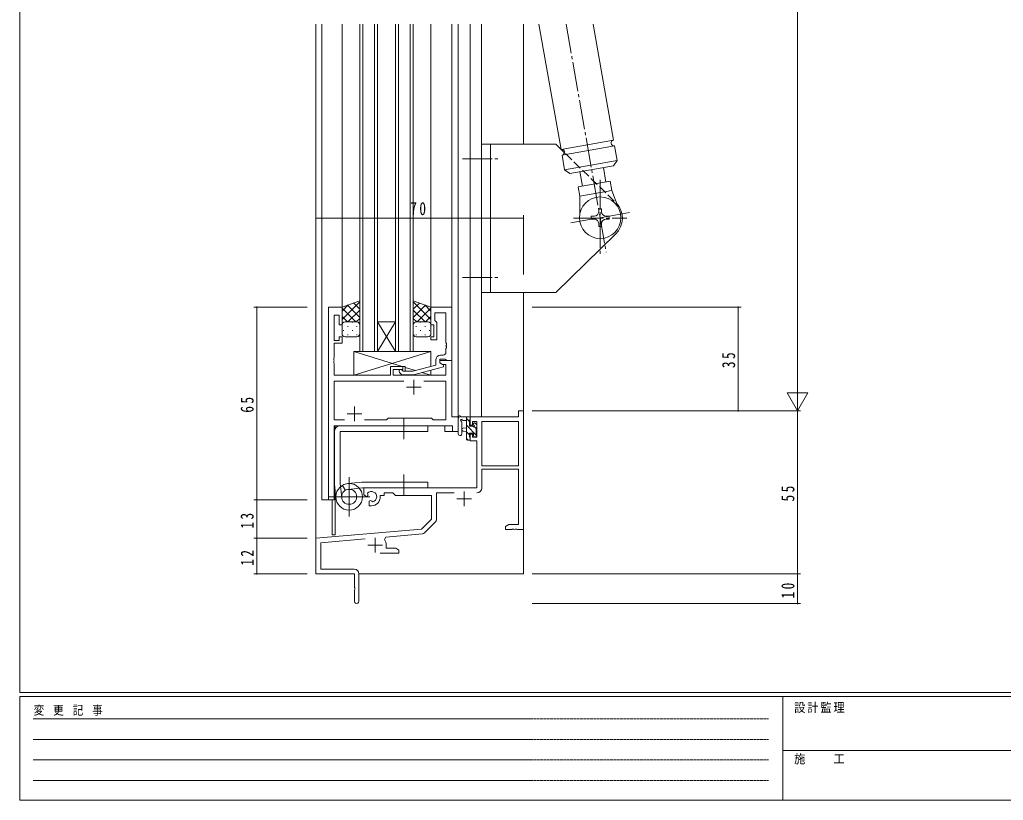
# Model space of a CAD drawing. Units: millimetres on the paper. Extents: x -397 to 397, y -282 to 282.
# Drawn here: x -393.9 to -61.9, y -282.1 to -18.7 of the extents above; entities that cross this region are included whole.
import ezdxf

# ---------------------------------------------------------------- set-up
doc = ezdxf.new("R2010")
doc.units = ezdxf.units.MM
for name, pattern in [('USER1', [0.375, 0.25, -0.125]), ('USER2', [13, 10, -1, 1, -1]), ('USER4', [4, 3, -1])]:
    doc.linetypes.add(name, pattern=pattern)
for name, color, linetype, lineweight in [('0-1_YKK_ZWAK', 7, 'Continuous', 18), ('0-3_YKK_11', 7, 'Continuous', 18), ('0-4_YKK_12', 2, 'Continuous', 18), ('0-5_YKK_13', 4, 'Continuous', 18), ('0-6_YKK_D', 6, 'Continuous', 18)]:
    doc.layers.add(name, color=color, linetype=linetype, lineweight=lineweight)
doc.styles.add('ＭＳ ゴシック', font='')
doc.styles.get('ＭＳ ゴシック').set_extended_font_data('MS Gothic')

msp = doc.modelspace()

# ---------------------------------------------------------------- linework, layer by layer
at = {"layer": '0-1_YKK_ZWAK'}
for p, q in [((-393.908, -245.7), (-393.908, 279.3)), ((376.092, -245.7), (-393.908, -245.7)), ((-393.908, -282.1), (-393.908, -247.1)), ((338.292, -247.1), (-393.908, -247.1)), ((-136.308, -247.1), (-136.308, -282.1)), ((-136.308, -265.299), (-7.508, -265.299)), ((-393.908, -282.1), (338.292, -282.1))]:
    msp.add_line(p, q, dxfattribs=at)
at = {"layer": '0-1_YKK_ZWAK', "linetype": 'USER1'}
for p, q in [((-389.31, -254.612), (-141.117, -254.612)), ((-389.31, -261.541), (-141.117, -261.541)), ((-389.31, -268.47), (-141.117, -268.47)), ((-389.31, -275.398), (-141.117, -275.398))]:
    msp.add_line(p, q, dxfattribs=at)
at = {"layer": '0-3_YKK_11'}
for p, q in [((-285.108, -115.7), (-289.708, -115.7)), ((-289.708, -115.7), (-289.708, -180.7)), ((-285.108, -121.7), (-285.108, -115.7)), ((-248.108, -115.7), (-255.108, -115.7)), ((-255.108, -115.7), (-255.108, -121.7)), ((-248.108, -133.7), (-248.108, -115.7)), ((-287.778, -118.4), (-286.108, -118.4)), ((-287.778, -126.9), (-287.778, -118.4)), ((-286.108, -118.4), (-286.108, -121.7)), ((-253.808, -117.63), (-250.038, -117.63)), ((-253.808, -120.2), (-253.808, -117.63)), ((-250.038, -117.63), (-250.038, -127.742)), ((-286.108, -121.7), (-285.108, -121.7)), ((-255.108, -121.7), (-254.108, -121.7)), ((-254.108, -121.7), (-254.108, -125.7)), ((-253.608, -120.4), (-253.808, -120.2)), ((-253.108, -120.9), (-253.608, -120.4)), ((-253.108, -126.7), (-253.108, -120.9)), ((-286.108, -125.7), (-286.108, -126.9)), ((-285.108, -125.7), (-286.108, -125.7)), ((-285.108, -127.9), (-285.108, -125.7)), ((-255.108, -125.7), (-255.108, -126.7)), ((-254.108, -125.7), (-255.108, -125.7)), ((-286.108, -126.9), (-287.778, -126.9)), ((-287.778, -132.742), (-287.778, -127.9)), ((-287.778, -127.9), (-285.108, -127.9)), ((-255.108, -126.7), (-253.108, -126.7)), ((-250.038, -127.742), (-249.918, -127.925)), ((-249.918, -128.475), (-250.038, -128.658)), ((-250.038, -128.658), (-250.038, -128.742)), ((-250.038, -128.742), (-249.918, -128.925)), ((-249.918, -127.925), (-249.918, -128.475)), ((-249.918, -128.925), (-249.918, -129.475)), ((-287.898, -132.925), (-287.778, -132.742)), ((-251.038, -131.9), (-251.908, -131.9)), ((-249.918, -129.475), (-250.038, -129.658)), ((-250.038, -129.658), (-250.038, -130.9)), ((-287.898, -133.475), (-287.898, -132.925)), ((-287.778, -133.658), (-287.898, -133.475)), ((-287.898, -133.925), (-287.778, -133.742)), ((-287.898, -134.475), (-287.898, -133.925)), ((-287.778, -134.658), (-287.898, -134.475)), ((-287.778, -133.742), (-287.778, -133.658)), ((-287.778, -138.7), (-287.778, -134.658)), ((-264.608, -135.7), (-268.808, -135.7)), ((-268.808, -135.7), (-268.808, -138.7)), ((-264.608, -136.7), (-264.608, -135.7)), ((-253.408, -135.22), (-261.17, -137.3)), ((-261.012, -138.5), (-250.908, -135.793)), ((-253.408, -133.4), (-253.408, -135.22)), ((-252.108, -133.2), (-250.308, -133.2)), ((-252.108, -134.5), (-252.108, -133.2)), ((-252.108, -133.7), (-252.108, -134.5)), ((-248.108, -133.7), (-252.108, -133.7)), ((-250.908, -135.193), (-252.108, -134.5)), ((-252.108, -134.5), (-251.242, -135)), ((-251.242, -135), (-250.038, -135)), ((-250.908, -135.793), (-250.908, -135.193)), ((-250.308, -133.2), (-250.108, -133.4)), ((-250.108, -133.4), (-249.808, -133.7)), ((-250.038, -135), (-250.038, -138.7)), ((-249.808, -133.7), (-248.108, -133.7)), ((-248.108, -152.7), (-248.108, -133.7)), ((-268.808, -138.7), (-287.778, -138.7)), ((-267.808, -136.7), (-264.608, -136.7)), ((-267.808, -138.7), (-267.808, -136.7)), ((-250.038, -138.7), (-267.808, -138.7)), ((-265.732, -137.724), (-264.957, -138.5)), ((-264.957, -138.5), (-261.012, -138.5)), ((-264.46, -137.3), (-264.884, -136.876)), ((-261.17, -137.3), (-264.46, -137.3)), ((-287.778, -140.63), (-287.778, -153.77)), ((-264.259, -140.63), (-287.778, -140.63)), ((-264.259, -140.63), (-287.778, -140.63)), ((-263.408, -142.7), (-258.408, -142.7)), ((-260.908, -140.2), (-260.908, -145.2)), ((-250.038, -140.63), (-257.558, -140.63)), ((-250.038, -153.77), (-250.038, -140.63)), ((-280.908, -149.2), (-280.908, -154.2)), ((-283.408, -151.7), (-278.408, -151.7)), ((-245.908, -152.7), (-248.108, -152.7)), ((-245.908, -157.7), (-245.908, -152.7)), ((-225.538, -152.7), (-241.908, -152.7)), ((-241.908, -152.7), (-241.908, -155.5)), ((-223.908, -150.7), (-225.538, -150.7)), ((-225.538, -150.7), (-225.538, -152.7)), ((-223.908, -190.7), (-223.908, -150.7)), ((-287.778, -153.77), (-284.259, -153.77)), ((-287.778, -180.7), (-287.778, -155.7)), ((-287.778, -155.7), (-247.838, -155.7)), ((-277.558, -153.77), (-270.078, -153.77)), ((-270.078, -153.77), (-269.508, -153.2)), ((-269.508, -153.2), (-254.908, -153.2)), ((-254.908, -153.2), (-254.338, -153.77)), ((-254.338, -153.77), (-250.038, -153.77)), ((-247.838, -155.7), (-247.838, -157.7)), ((-241.908, -155.5), (-241.108, -155.5)), ((-241.108, -154.33), (-239.608, -154.33)), ((-241.108, -155.5), (-241.108, -154.33)), ((-239.608, -154.33), (-239.608, -159.6)), ((-225.538, -154.33), (-237.978, -154.33)), ((-237.978, -154.33), (-237.978, -169.2)), ((-237.978, -154.33), (-237.978, -169.2)), ((-225.538, -169.2), (-225.538, -154.33)), ((-247.838, -157.7), (-245.908, -157.7)), ((-241.908, -158.5), (-241.908, -160.8)), ((-241.108, -158.5), (-241.908, -158.5)), ((-241.108, -159.6), (-241.108, -158.5)), ((-241.908, -160.8), (-239.608, -160.8)), ((-239.608, -159.6), (-241.108, -159.6)), ((-239.608, -160.8), (-239.608, -176.7)), ((-237.978, -169.2), (-225.538, -169.2)), ((-237.978, -170.4), (-225.538, -170.4)), ((-237.978, -176.73), (-237.978, -170.4)), ((-225.538, -170.4), (-225.538, -189.07)), ((-277.708, -176.7), (-277.708, -179.065)), ((-239.608, -176.7), (-277.708, -176.7)), ((-277.708, -179.065), (-276.808, -179.585)), ((-276.435, -178.878), (-276.473, -178.419)), ((-276.458, -179.382), (-276.435, -178.878)), ((-272.208, -179.2), (-270.908, -179.2)), ((-272.208, -179.7), (-272.208, -179.2)), ((-270.908, -178.33), (-267.978, -178.33)), ((-270.908, -179.2), (-270.908, -178.33)), ((-267.978, -178.33), (-267.108, -179.2)), ((-267.108, -179.2), (-254.908, -179.2)), ((-254.908, -179.2), (-254.908, -187.2)), ((-253.278, -178.33), (-247.259, -178.33)), ((-253.278, -187.461), (-253.278, -178.33)), ((-243.908, -177.9), (-243.908, -182.9)), ((-289.708, -180.7), (-287.778, -180.7)), ((-276.808, -179.585), (-276.458, -179.382)), ((-275.558, -180.941), (-275.908, -181.143)), ((-275.908, -181.143), (-275.908, -182.7)), ((-275.109, -181.174), (-275.558, -180.941)), ((-274.731, -181.436), (-275.109, -181.174)), ((-246.408, -180.4), (-241.408, -180.4)), ((-275.908, -182.7), (-275.208, -182.7)), ((-254.908, -187.2), (-258.292, -190.584)), ((-257.302, -191.899), (-253.571, -188.168)), ((-228.817, -189.07), (-229.908, -189.7)), ((-225.538, -189.07), (-228.817, -189.07)), ((-258.292, -190.584), (-293.908, -193.7)), ((-270.389, -193.279), (-257.922, -192.188)), ((-229.908, -189.7), (-229.908, -190.7)), ((-229.908, -190.7), (-227.866, -190.7)), ((-227.866, -190.7), (-227.683, -190.58)), ((-227.683, -190.58), (-227.133, -190.58)), ((-227.133, -190.58), (-226.95, -190.7)), ((-226.95, -190.7), (-226.866, -190.7)), ((-226.866, -190.7), (-226.683, -190.58)), ((-226.683, -190.58), (-226.133, -190.58)), ((-226.133, -190.58), (-225.95, -190.7)), ((-225.95, -190.7), (-223.908, -190.7)), ((-293.908, -193.7), (-293.908, -205.7)), ((-292.278, -195.194), (-277.278, -193.881)), ((-292.278, -204.07), (-292.278, -195.194)), ((-273.908, -193.5), (-273.908, -198.5)), ((-270.769, -194.041), (-270.389, -193.279)), ((-276.408, -196), (-271.408, -196)), ((-272.258, -198.7), (-265.908, -198.7)), ((-270.208, -197.07), (-270.208, -196)), ((-266.999, -197.07), (-270.208, -197.07)), ((-265.908, -197.7), (-266.999, -197.07)), ((-265.908, -198.7), (-265.908, -197.7)), ((-293.908, -205.7), (-280.908, -205.7)), ((-281.008, -204.07), (-292.278, -204.07)), ((-280.908, -205.7), (-280.908, -210.242)), ((-279.408, -214.95), (-279.408, -205.67)), ((-280.908, -210.242), (-280.788, -210.425)), ((-280.788, -210.975), (-280.908, -211.158)), ((-280.908, -211.158), (-280.908, -214.95)), ((-280.788, -210.425), (-280.788, -210.975))]:
    msp.add_line(p, q, dxfattribs=at)
for centre, radius, start, end in [((-251.908, -133.4), 1.5, 90.00001, 179.99999), ((-251.038, -130.9), 1, 270.00001, 359.99999), ((-265.308, -137.3), 0.6, 44.99999, 225.00001), ((-275.208, -179.7), 1.8, 285.36688, 134.63312), ((-239.578, -176.73), 1.6, 270.00001, 359.99999), ((-275.208, -179.7), 3, 270.00001, 359.99999), ((-254.278, -187.461), 1, 315, 359.99999), ((-258.009, -191.192), 1, 275, 315.00002), ((-273.908, -196), 3.7, 0, 31.96331), ((-281.008, -205.67), 1.6, 0.00001, 89.99999), ((-280.158, -214.95), 0.75, 179.99999, 0.00001)]:
    msp.add_arc(centre, radius, start, end, dxfattribs=at)
at = {"layer": '0-4_YKK_12'}
for p, q in [((-293.908, -20.2), (-293.908, -205.7)), ((-291.908, -20.2), (-291.908, -180.7)), ((-285.108, -115.7), (-285.108, -20.2)), ((-279.108, -20.2), (-279.108, -130.7)), ((-278.108, -130.7), (-278.108, -20.2)), ((-274.108, -20.2), (-274.108, -130.7)), ((-273.108, -130.7), (-273.108, -20.2)), ((-267.108, -20.2), (-267.108, -130.7)), ((-266.108, -130.7), (-266.108, -20.2)), ((-262.108, -20.2), (-262.108, -130.7)), ((-261.108, -130.7), (-261.108, -20.2)), ((-255.108, -115.7), (-255.108, -20.2)), ((-248.108, -116), (-248.108, -20.2)), ((-245.908, -157.7), (-245.908, -20.2)), ((-241.908, -20.2), (-241.908, -152.7)), ((-238.008, -20.2), (-238.008, -152.7)), ((-223.908, -20.2), (-223.908, -60.7)), ((-223.908, -110.7), (-223.908, -205.7)), ((-285.108, -115.7), (-289.708, -115.7)), ((-289.708, -180.7), (-289.708, -115.7)), ((-273.108, -120.7), (-267.108, -120.7)), ((-267.108, -130.7), (-273.108, -120.7)), ((-273.108, -130.7), (-267.108, -120.7)), ((-279.108, -130.7), (-273.108, -130.7)), ((-273.108, -130.7), (-267.108, -130.7)), ((-267.108, -130.7), (-261.108, -130.7)), ((-248.408, -133.7), (-248.108, -133.7)), ((-248.108, -133.7), (-248.108, -152.699)), ((-248.108, -152.699), (-245.908, -152.699)), ((-238.008, -152.7), (-241.908, -152.7)), ((-287.708, -180.7), (-287.708, -155.7)), ((-287.708, -155.7), (-250.408, -155.7)), ((-287.408, -155.7), (-287.408, -156.646)), ((-250.408, -157.7), (-250.408, -155.7)), ((-250.408, -157.7), (-245.908, -157.7)), ((-287.408, -178.088), (-287.408, -192.5)), ((-291.908, -180.7), (-287.708, -180.7)), ((-288.408, -180.7), (-288.408, -192.5)), ((-287.408, -192.5), (-288.408, -192.5)), ((-293.908, -205.7), (-281.208, -205.7)), ((-293.608, -205.7), (-293.908, -205.7)), ((-279.408, -205.7), (-223.908, -205.7))]:
    msp.add_line(p, q, dxfattribs=at)
at = {"layer": '0-5_YKK_13'}
for p, q in [((-218.663, -20.2), (-211.213, -62.453)), ((-200.385, -20.2), (-193.486, -59.328)), ((-193.486, -59.328), (-211.213, -62.453)), ((-213.008, -60.7), (-238.008, -60.7)), ((-238.008, -60.7), (-238.008, -110.7)), ((-235.008, -60.7), (-235.008, -110.7)), ((-210.04, -63.584), (-213.008, -60.7)), ((-193.139, -61.297), (-210.865, -64.423)), ((-193.139, -61.297), (-192.271, -66.221)), ((-210.865, -64.423), (-209.997, -69.347)), ((-192.271, -66.221), (-209.997, -69.347)), ((-193.487, -67.959), (-192.271, -66.221)), ((-208.26, -70.564), (-209.997, -69.347)), ((-193.487, -67.959), (-208.26, -70.564)), ((-196.934, -68.567), (-196.066, -73.491)), ((-204.813, -69.956), (-203.944, -74.88)), ((-194.589, -73.23), (-205.422, -75.14)), ((-204.866, -78.292), (-205.422, -75.14)), ((-194.033, -76.382), (-194.589, -73.23)), ((-204.866, -78.292), (-204.891, -84.236)), ((-194.033, -76.382), (-204.866, -78.292)), ((-191.976, -81.959), (-194.033, -76.382)), ((-198.508, -82.511), (-197.508, -82.511)), ((-198.508, -82.511), (-198.508, -83.511)), ((-197.508, -82.511), (-197.508, -83.511)), ((-201.008, -85.011), (-201.008, -86.011)), ((-201.008, -85.011), (-200.008, -85.011)), ((-201.008, -86.011), (-200.008, -86.011)), ((-196.008, -85.011), (-195.008, -85.011)), ((-196.008, -86.011), (-195.008, -86.011)), ((-195.008, -85.011), (-195.008, -86.011)), ((-197.508, -87.511), (-197.508, -88.511)), ((-192.786, -91.083), (-213.008, -110.7)), ((-238.008, -110.7), (-213.008, -110.7)), ((-279.108, -113.557), (-285.108, -115.7)), ((-279.108, -113.852), (-285.108, -119.852)), ((-283.049, -114.964), (-285.108, -117.024)), ((-285.108, -115.7), (-285.108, -121.7)), ((-285.108, -116.041), (-280.449, -120.7)), ((-283.275, -115.045), (-279.108, -119.213)), ((-281.191, -114.301), (-279.108, -116.384)), ((-279.108, -121.7), (-279.108, -113.557)), ((-261.108, -113.557), (-255.108, -115.7)), ((-261.108, -121.7), (-261.108, -113.557)), ((-261.108, -113.852), (-255.108, -119.852)), ((-259.025, -114.301), (-261.108, -116.384)), ((-256.941, -115.045), (-261.108, -119.213)), ((-255.108, -116.041), (-259.767, -120.7)), ((-257.168, -114.964), (-255.108, -117.024)), ((-255.108, -115.7), (-255.108, -121.7)), ((-285.108, -118.87), (-283.278, -120.7)), ((-279.108, -116.681), (-283.127, -120.7)), ((-261.108, -116.681), (-257.089, -120.7)), ((-255.108, -118.87), (-256.939, -120.7)), ((-285.108, -121.698), (-285.108, -121.698)), ((-285.108, -124.7), (-285.108, -121.7)), ((-284.523, -120.79), (-284.488, -120.79)), ((-284.108, -120.7), (-280.108, -120.7)), ((-283.273, -122.205), (-283.073, -122.205)), ((-281.658, -120.79), (-281.458, -120.79)), ((-279.108, -119.509), (-280.299, -120.7)), ((-280.243, -122.205), (-280.043, -122.205)), ((-279.108, -121.7), (-279.108, -124.7)), ((-261.108, -119.509), (-259.918, -120.7)), ((-261.108, -121.7), (-261.108, -124.7)), ((-259.973, -122.205), (-260.173, -122.205)), ((-256.108, -120.7), (-260.108, -120.7)), ((-258.558, -120.79), (-258.758, -120.79)), ((-256.943, -122.205), (-257.143, -122.205)), ((-255.694, -120.79), (-255.728, -120.79)), ((-255.108, -121.698), (-255.108, -121.698)), ((-255.108, -124.7), (-255.108, -121.7)), ((-284.688, -123.62), (-284.488, -123.62)), ((-280.108, -125.7), (-284.108, -125.7)), ((-283.273, -125.035), (-283.073, -125.035)), ((-281.658, -123.62), (-281.458, -123.62)), ((-280.243, -125.035), (-280.043, -125.035)), ((-259.973, -125.035), (-260.173, -125.035)), ((-260.108, -125.7), (-256.108, -125.7)), ((-258.558, -123.62), (-258.758, -123.62)), ((-256.943, -125.035), (-257.143, -125.035)), ((-255.528, -123.62), (-255.728, -123.62)), ((-281.108, -130.7), (-264.858, -135.7)), ((-255.108, -130.7), (-281.108, -130.7)), ((-255.108, -130.7), (-281.108, -138.7)), ((-281.108, -130.7), (-281.108, -138.7)), ((-255.708, -130.7), (-279.708, -130.7)), ((-255.108, -135.676), (-255.108, -130.7)), ((-268.808, -135.7), (-263.808, -135.7)), ((-268.808, -138.7), (-268.808, -135.7)), ((-263.808, -135.7), (-263.808, -137.3)), ((-263.808, -136.023), (-260.362, -137.084)), ((-281.108, -138.7), (-268.808, -138.7)), ((-263.808, -138.5), (-263.808, -138.7)), ((-263.808, -138.5), (-263.808, -138.7)), ((-263.808, -138.7), (-255.108, -138.7)), ((-242.208, -152.7), (-244.889, -152.7)), ((-243.108, -152.7), (-243.108, -160.3)), ((-256.208, -155.7), (-285.708, -155.7)), ((-264.212, -153.2), (-264.212, -160.2)), ((-256.208, -157.7), (-256.208, -155.7)), ((-245.908, -158.428), (-245.908, -153.266)), ((-244.708, -158.428), (-244.705, -154.467)), ((-244.289, -153.9), (-243.108, -153.9)), ((-242.108, -154.317), (-243.108, -153.317)), ((-239.608, -159.062), (-243.108, -155.562)), ((-242.108, -155.8), (-242.108, -153.8)), ((-241.169, -155.8), (-242.108, -155.8)), ((-241.908, -153.6), (-241.908, -153)), ((-240.708, -155), (-240.708, -155.339)), ((-239.808, -156.617), (-240.495, -155.93)), ((-239.696, -155.288), (-240.196, -154.788)), ((-239.608, -156.1), (-239.608, -155.5)), ((-287.708, -157.7), (-287.708, -175.2)), ((-285.708, -175.2), (-285.708, -157.7)), ((-256.208, -157.7), (-285.708, -157.7)), ((-243.108, -156.4), (-244.253, -156.502)), ((-243.108, -157.6), (-244.253, -157.498)), ((-242.108, -158.807), (-243.108, -157.807)), ((-242.108, -158.2), (-240.708, -158.2)), ((-242.108, -159.5), (-242.108, -158.2)), ((-240.708, -158.2), (-240.708, -159.1)), ((-239.808, -158.4), (-239.808, -156.3)), ((-239.608, -159.1), (-239.608, -158.6)), ((-242.56, -160.6), (-243.108, -160.052)), ((-242.808, -160.6), (-242.208, -160.6)), ((-241.908, -160.3), (-241.908, -159.7)), ((-240.408, -159.4), (-239.908, -159.4)), ((-264.212, -179.2), (-264.212, -172.2)), ((-287.697, -175.415), (-287.182, -180.183)), ((-285.22, -179.958), (-285.708, -175.2)), ((-285.001, -175.828), (-283.995, -177.527)), ((-278.423, -174.712), (-283.191, -175.226)), ((-278.423, -174.712), (-283.191, -175.226)), ((-282.708, -186.348), (-282.708, -173.052)), ((-282.708, -186.2), (-282.708, -173.2)), ((-278.208, -174.7), (-256.212, -174.7)), ((-256.212, -176.7), (-256.212, -174.7)), ((-278.208, -176.7), (-282.966, -177.188)), ((-278.208, -176.7), (-256.212, -176.7)), ((-289.638, -179.7), (-275.779, -179.7)), ((-276.208, -179.7), (-289.208, -179.7))]:
    msp.add_line(p, q, dxfattribs=at)
at = {"layer": '0-5_YKK_13', "linetype": 'USER2'}
for p, q in [((-209.524, -20.2), (-195.957, -97.145)), ((-244.508, -65.7), (-231.508, -65.7)), ((-198.008, -72.7), (-198.008, -98.7)), ((-188.16, -83.774), (-207.856, -87.247)), ((-188.16, -83.774), (-207.856, -87.247)), ((-207.006, -85.7), (-189.011, -85.7)), ((-244.508, -105.7), (-231.508, -105.7))]:
    msp.add_line(p, q, dxfattribs=at)
at = {"layer": '0-5_YKK_13', "linetype": 'USER4'}
msp.add_line((-193.233, -79.916), (-210.04, -63.584), dxfattribs=at)
at = {"layer": '0-5_YKK_13'}
for points in [[(-198.508, -87.511), (-198.508, -88.511), (-197.508, -88.511)], [(-258.204, -137.748), (-255.108, -138.7), (-255.108, -136.918)]]:
    msp.add_lwpolyline(points, dxfattribs=at)
for centre, radius in [((-198.008, -85.511), 7), ((-282.708, -179.7), 4.5), ((-282.708, -179.7), 2.525)]:
    msp.add_circle(centre, radius, dxfattribs=at)
for centre, radius, start, end in [((-193.313, -60.312), 1, 100, 280), ((-211.039, -63.438), 1, 280, 100), ((-198.008, -85.7), 7.5, 314.12942, 43.54284), ((-200.008, -83.511), 1.5, 270, 0), ((-200.008, -83.511), 1.5, 270, 0), ((-200.008, -87.511), 1.5, 0, 90), ((-200.008, -87.511), 1.5, 0, 90), ((-196.008, -83.511), 1.5, 180, 270), ((-196.008, -87.511), 1.5, 90, 180), ((-284.108, -121.7), 1, 89.99991, 179.99991), ((-280.108, -121.7), 1, 359.99991, 89.99991), ((-260.108, -121.7), 1, 90.0001, 180.0001), ((-256.108, -121.7), 1, 0.0001, 90.0001), ((-284.108, -124.7), 1, 179.99991, 269.99991), ((-280.108, -124.7), 1, 269.99991, 359.99991), ((-260.108, -124.7), 1, 180.0001, 270.0001), ((-256.108, -124.7), 1, 270.0001, 0.0001), ((-245.408, -152.7), 0.3, 30, 190.52878), ((-244.889, -152.4), 0.3, 210, 270), ((-242.208, -153), 0.3, 0, 90), ((-285.708, -157.7), 2, 90, 180), ((-245.608, -153.266), 0.3, 130.52878, 180), ((-245.998, -152.81), 0.3, 310.52878, 10.52878), ((-244.808, -153.9), 0.3, 30, 250.81024), ((-245.005, -154.467), 0.3, 359.95977, 70.81024), ((-244.289, -153.6), 0.3, 210, 270), ((-242.108, -153.6), 0.2, 270, 0), ((-241.169, -156.1), 0.3, 33.05573, 90), ((-240.708, -155.8), 0.25, 213.05573, 56.94427), ((-240.408, -155), 0.3, 45, 180), ((-240.408, -155.339), 0.3, 180, 236.94427), ((-239.908, -155.5), 0.3, 0, 45), ((-245.308, -158.428), 0.6, 179.95977, 359.95977), ((-244.208, -157), 0.5, 95.09207, 264.90793), ((-240.408, -159.1), 0.3, 180, 270), ((-239.908, -159.1), 0.3, 270, 0), ((-239.808, -156.1), 0.2, 270, 0), ((-239.808, -158.6), 0.2, 0, 90), ((-242.808, -160.3), 0.3, 180, 270), ((-242.208, -160.3), 0.3, 270, 0), ((-242.108, -159.7), 0.2, 0, 90), ((-285.708, -175.2), 2, 179.99075, 186.15767), ((-278.208, -176.7), 2, 90.00003, 96.15771)]:
    msp.add_arc(centre, radius, start, end, dxfattribs=at)
at = {"layer": '0-6_YKK_D'}
for p, q in [((-131.408, -143.7), (-131.408, 142.3)), ((-293.908, -104.703), (-293.908, -84.7)), ((-293.908, -85.7), (-223.908, -85.7)), ((-223.908, -104.703), (-223.908, -84.7)), ((-296.908, -115.7), (-314.908, -115.7)), ((-313.908, -115.7), (-313.908, -180.7)), ((-220.908, -115.7), (-150.408, -115.7)), ((-151.408, -150.7), (-151.408, -115.7)), ((-131.408, -150.7), (-131.408, -138.576)), ((-131.408, -150.7), (-134.908, -144.638)), ((-220.908, -150.7), (-130.408, -150.7)), ((-220.908, -150.7), (-150.408, -150.7)), ((-220.908, -150.7), (-130.408, -150.7)), ((-131.408, -205.7), (-131.408, -150.7)), ((-296.908, -180.7), (-314.908, -180.7)), ((-296.908, -180.7), (-314.908, -180.7)), ((-313.908, -193.7), (-313.908, -180.7)), ((-296.908, -193.7), (-314.908, -193.7)), ((-296.908, -193.7), (-314.908, -193.7)), ((-313.908, -193.7), (-313.908, -205.7)), ((-296.908, -205.7), (-314.908, -205.7)), ((-220.908, -205.7), (-130.408, -205.7)), ((-220.908, -205.7), (-130.408, -205.7)), ((-131.408, -205.7), (-131.408, -215.7)), ((-220.908, -215.7), (-130.408, -215.7))]:
    msp.add_line(p, q, dxfattribs=at)
msp.add_lwpolyline([(-131.408, -150.7), (-127.908, -144.638), (-134.908, -144.638)], dxfattribs=at)
for centre, start, end in [((-293.908, -85.7), 0, 180), ((-293.908, -85.7), 180, 0), ((-223.908, -85.7), 0, 180), ((-223.908, -85.7), 180, 0), ((-313.908, -115.7), 90, 270), ((-313.908, -115.7), 270, 90), ((-151.408, -115.7), 90, 270), ((-151.408, -115.7), 270, 90), ((-151.408, -150.7), 90, 270), ((-151.408, -150.7), 270, 90), ((-313.908, -180.7), 90, 270), ((-313.908, -180.7), 90, 270), ((-313.908, -180.7), 270, 90), ((-313.908, -180.7), 270, 90), ((-313.908, -193.7), 90, 270), ((-313.908, -193.7), 90, 270), ((-313.908, -193.7), 270, 90), ((-313.908, -193.7), 270, 90), ((-313.908, -205.7), 90, 270), ((-313.908, -205.7), 270, 90), ((-131.408, -205.7), 90, 270), ((-131.408, -205.7), 90, 270), ((-131.408, -205.7), 270, 90), ((-131.408, -205.7), 270, 90), ((-131.408, -215.7), 90, 270), ((-131.408, -215.7), 270, 90)]:
    msp.add_arc(centre, 0.106, start, end, dxfattribs=at)

# ---------------------------------------------------------------- texts
at = {"layer": '0-1_YKK_ZWAK', "char_height": 3.079, "attachment_point": 7, "style": 'ＭＳ ゴシック'}
for s, insert in [('\\T1.17;\\W0.9;設計監理', (-132.539, -252.633)), ('\\T1.23;\\W0.85;変\\~更\\~記\\~事', (-389.194, -253.547)), ('\\T1.17;\\W0.9;施\u3000\u3000工', (-132.539, -269.954))]:
    msp.add_mtext(s, dxfattribs=dict(at, insert=insert))
at = {"layer": '0-6_YKK_D', "color": 7, "insert": (-262.1, -84.7), "char_height": 4.399, "attachment_point": 7, "style": 'ＭＳ ゴシック'}
msp.add_mtext('\\T1.37;\\W0.75;70', dxfattribs=at)
at = {"layer": '0-6_YKK_D', "color": 7, "char_height": 4.399, "attachment_point": 7, "rotation": 90, "style": 'ＭＳ ゴシック'}
for s, insert in [('\\T1.37;\\W0.75;35', (-152.408, -136.27)), ('\\T1.37;\\W0.75;65', (-314.908, -151.307)), ('\\T1.37;\\W0.75;55', (-132.408, -181.27)), ('\\T1.37;\\W0.75;13', (-314.908, -190.441)), ('\\T1.37;\\W0.75;12', (-314.908, -202.953)), ('\\T1.37;\\W0.75;10', (-132.408, -214.002))]:
    msp.add_mtext(s, dxfattribs=dict(at, insert=insert))

doc.saveas('drawing.dxf')
